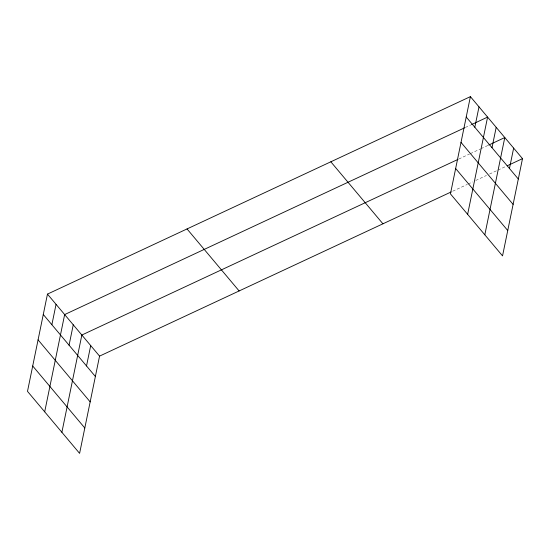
<?xml version="1.0" encoding="UTF-8"?>
<svg xmlns="http://www.w3.org/2000/svg" width="550" height="550" viewBox="0 0 550 550"><rect width="100%" height="100%" fill="white"/><g stroke="black" fill="none" stroke-linecap="round" stroke-linejoin="round"><path stroke-width="0.41" stroke-dasharray="2.75 2.06" d="M465.355 127.476L470.724 124.974M458.776 159.039L469.514 154.028M470.277 153.67L480.246 149.016M481.016 148.658L487.919 145.434M452.712 191.228L467.287 184.422M468.05 184.064L472.656 181.919M475.723 180.482L486.454 175.471M489.527 174.041L497.193 170.459M497.963 170.101L505.629 166.519"/><path stroke-width="0.82" d="M47.465 294.106L27.5 391.359L79.599 453.372L99.557 356.118L47.465 294.106L470.401 96.628L522.5 158.641L502.535 255.894L450.443 193.882L470.401 96.628M51.872 324.72L56.059 304.336M44.694 411.819L64.653 314.572L464.592 127.834M69.066 345.187L73.253 324.803M61.882 432.286L81.847 335.032L458.006 159.397M86.522 365.956L90.702 345.579M474.815 127.243L479.002 106.858M467.631 214.349L487.596 117.095L471.494 124.616M492.009 147.709L496.189 127.325M484.825 234.809L504.79 137.555L488.682 145.076M509.458 168.486L513.645 148.101M99.557 356.118L451.179 191.943M507.162 165.804L522.5 158.641M466.221 117.012L518.313 179.025M461.01 142.381L513.109 204.394M455.647 168.513L507.746 230.526M330.832 161.796L382.931 223.809M187.034 228.938L239.126 290.95M43.278 314.49L95.377 376.502M38.074 339.859L90.166 401.871M32.704 365.991L84.803 428.003"/></g></svg>
